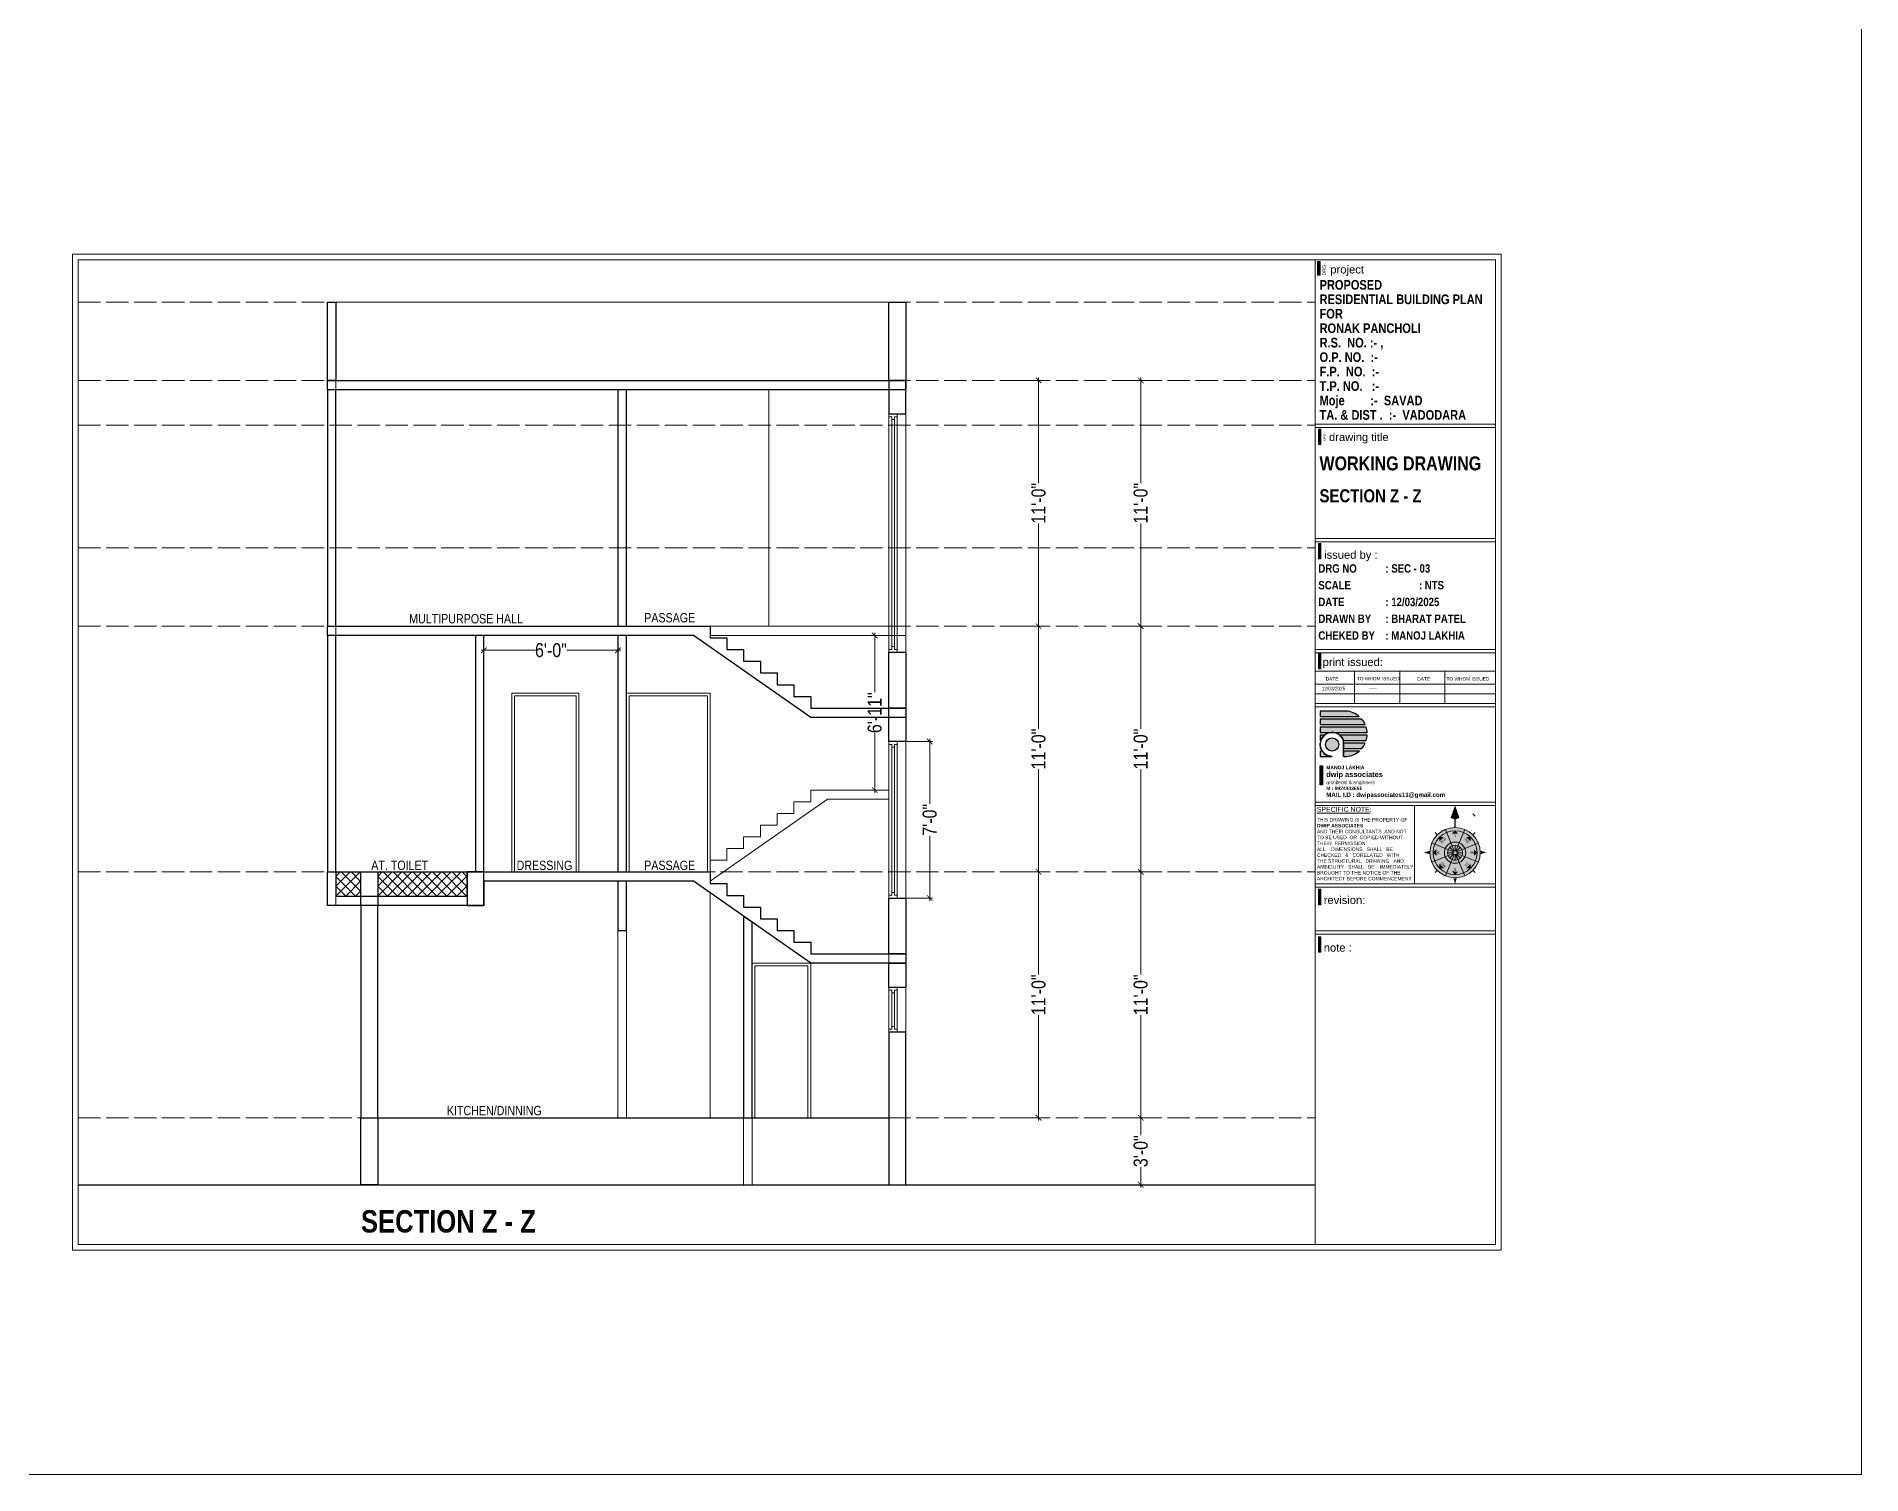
# Model space of a CAD drawing. Header units: millimetres. Extents: x 56222 to 3066687, y -650199 to -121287.
# Drawn here: x 153890 to 154870, y -176352 to -175580 of the extents above; entities that cross this region are included whole.
import ezdxf
from ezdxf.enums import TextEntityAlignment as Align

# ---------------------------------------------------------------- set-up
doc = ezdxf.new("R2010")
doc.units = ezdxf.units.MM
doc.header["$MEASUREMENT"] = 0
doc.header["$PDMODE"] = 35
doc.linetypes.add('ACAD_ISO02W100', pattern=[15, 12, -3])
doc.layers.get('Defpoints').update_dxf_attribs({"color": 220})
for name, color, linetype, lineweight in [('@~LEVEL GRID LINE', 43, 'ACAD_ISO02W100', 9), ('plot boundary', 26, 'Continuous', 30), ('SECTION', 7, 'Continuous', 9), ('SECTION ( DIM )', 250, 'Continuous', 18), ('SECTION ( D~W~RaiL )', 250, 'Continuous', 18), ('SECTION ( HATCH  )', 252, 'Continuous', 9), ('SECTION ( PLine )', 251, 'Continuous', 30), ('SECTION ( SLAB PLine )', 104, 'Continuous', 30), ('STAIRCASE', 45, 'Continuous', 25), ('X_SHEET', 7, 'Continuous', 9)]:
    doc.layers.add(name, color=color, linetype=linetype, lineweight=lineweight)
doc.layers.add('SECTION ( Text )', color=250, linetype='Continuous')
doc.styles.add("AR_0'-0", font='arial.ttf')
doc.styles.add('AR_6', font='arial.ttf', dxfattribs={"height": 6})
doc.styles.add("Cn_BT_0'-0", font='swissc.ttf')
doc.styles.add('Cn_BT_7½', font='swissc.ttf', dxfattribs={"height": 7.5})
doc.styles.add('DUTCH801', font='dutcheb.ttf', dxfattribs={"height": 6.5})
doc.styles.add('KATHA', font='swissc.ttf')
doc.styles.get("Standard").update_dxf_attribs({"font": 'arial.ttf', "height": 6})
doc.dimstyles.new('Cn_BT_7½', dxfattribs={"dimtxt": 9, "dimasz": 3, "dimexe": 1.5, "dimexo": 0, "dimgap": 0.09, "dimtad": 0, "dimdec": 3, "dimzin": 3, "dimdsep": 46, "dimlunit": 4, "dimtxsty": 'Cn_BT_7½', "dimblk": 'ARCHTICK', "dimcen": 0.09, "dimdle": 1.5, "dimclrd": 251, "dimclre": 251, "dimclrt": 14, "dimadec": 0, "dimazin": 0, "dimtfac": 0.75, "dimtdec": 3, "dimtofl": 0, "dimtmove": 0, "dimatfit": 3, "dimfxl": 0, "dimtolj": 1, "dimtzin": 0, "dimlwd": 15, "dimlwe": 15, "dimarcsym": 0})

# ---------------------------------------------------------------- blocks, each defined once
blk = doc.blocks.new('_ArchTick')
at = {"color": 0, "linetype": 'ByBlock', "const_width": 0.15}
blk.add_lwpolyline([(-0.5, -0.5), (0.5, 0.5)], dxfattribs=at)
blk = doc.blocks.new('*D245')
at = {"layer": 'Defpoints', "color": 0, "transparency": 16777216}
for p in [(154340.56, -175901.78), (154348.19, -175901.78), (154348.19, -175984.78)]:
    blk.add_point(p, dxfattribs=at)
at = {"layer": 'SECTION ( DIM )', "color": 251, "lineweight": 15, "transparency": 16777216}
for p, q in [((154348.19, -175901.78), (154339.06, -175901.78)), ((154340.56, -175900.28), (154340.56, -175932.28)), ((154340.56, -175986.28), (154340.56, -175954.28)), ((154348.19, -175984.78), (154339.06, -175984.78))]:
    blk.add_line(p, q, dxfattribs=at)
at = {"layer": 'SECTION ( DIM )', "color": 251, "lineweight": 15, "transparency": 16777216, "xscale": 3, "yscale": 3, "zscale": 3}
for p, rotation in [((154340.56, -175901.78), 90), ((154340.56, -175984.78), 270)]:
    blk.add_blockref('_ArchTick', p, dxfattribs=dict(at, rotation=rotation))
at = {"layer": 'SECTION ( DIM )', "color": 14, "transparency": 16777216, "insert": (154340.56, -175943.28), "char_height": 7.5, "attachment_point": 5, "rotation": 90, "style": 'Cn_BT_7½'}
blk.add_mtext('\\A1;6\'-11"', dxfattribs=at)
blk = doc.blocks.new('*D244')
at = {"layer": 'Defpoints', "color": 0, "transparency": 16777216}
for p in [(154419.82, -176028.78), (154428.55, -176028.78), (154419.82, -176160.78)]:
    blk.add_point(p, dxfattribs=at)
at = {"layer": 'SECTION ( DIM )', "color": 251, "lineweight": 15, "transparency": 16777216}
for p, q in [((154419.82, -176028.78), (154430.05, -176028.78)), ((154428.55, -176027.28), (154428.55, -176083.92)), ((154428.55, -176162.28), (154428.55, -176105.64)), ((154419.82, -176160.78), (154430.05, -176160.78))]:
    blk.add_line(p, q, dxfattribs=at)
at = {"layer": 'SECTION ( DIM )', "color": 251, "lineweight": 15, "transparency": 16777216, "xscale": 3, "yscale": 3, "zscale": 3}
for p, rotation in [((154428.55, -176028.78), 90), ((154428.55, -176160.78), 270)]:
    blk.add_blockref('_ArchTick', p, dxfattribs=dict(at, rotation=rotation))
at = {"layer": 'SECTION ( DIM )', "color": 14, "transparency": 16777216, "insert": (154428.55, -176094.78), "char_height": 7.5, "attachment_point": 5, "rotation": 90, "style": 'Cn_BT_7½'}
blk.add_mtext('\\A1;11\'-0"', dxfattribs=at)
blk = doc.blocks.new('*D243')
at = {"layer": 'Defpoints', "color": 0, "transparency": 16777216}
for p in [(154411.75, -175896.78), (154428.55, -175896.78), (154419.82, -176028.78)]:
    blk.add_point(p, dxfattribs=at)
at = {"layer": 'SECTION ( DIM )', "color": 251, "lineweight": 15, "transparency": 16777216}
for p, q in [((154411.75, -175896.78), (154430.05, -175896.78)), ((154428.55, -175895.28), (154428.55, -175951.92)), ((154428.55, -176030.28), (154428.55, -175973.64)), ((154419.82, -176028.78), (154430.05, -176028.78))]:
    blk.add_line(p, q, dxfattribs=at)
at = {"layer": 'SECTION ( DIM )', "color": 251, "lineweight": 15, "transparency": 16777216, "xscale": 3, "yscale": 3, "zscale": 3}
for p, rotation in [((154428.55, -175896.78), 90), ((154428.55, -176028.78), 270)]:
    blk.add_blockref('_ArchTick', p, dxfattribs=dict(at, rotation=rotation))
at = {"layer": 'SECTION ( DIM )', "color": 14, "transparency": 16777216, "insert": (154428.55, -175962.78), "char_height": 7.5, "attachment_point": 5, "rotation": 90, "style": 'Cn_BT_7½'}
blk.add_mtext('\\A1;11\'-0"', dxfattribs=at)
blk = doc.blocks.new('*D242')
at = {"layer": 'Defpoints', "color": 0, "transparency": 16777216}
for p in [(154415.11, -175764.78), (154428.55, -175764.78), (154411.75, -175896.78)]:
    blk.add_point(p, dxfattribs=at)
at = {"layer": 'SECTION ( DIM )', "color": 251, "lineweight": 15, "transparency": 16777216}
for p, q in [((154415.11, -175764.78), (154430.05, -175764.78)), ((154428.55, -175763.28), (154428.55, -175819.92)), ((154428.55, -175898.28), (154428.55, -175841.64)), ((154411.75, -175896.78), (154430.05, -175896.78))]:
    blk.add_line(p, q, dxfattribs=at)
at = {"layer": 'SECTION ( DIM )', "color": 251, "lineweight": 15, "transparency": 16777216, "xscale": 3, "yscale": 3, "zscale": 3}
for p, rotation in [((154428.55, -175764.78), 90), ((154428.55, -175896.78), 270)]:
    blk.add_blockref('_ArchTick', p, dxfattribs=dict(at, rotation=rotation))
at = {"layer": 'SECTION ( DIM )', "color": 14, "transparency": 16777216, "insert": (154428.55, -175830.78), "char_height": 7.5, "attachment_point": 5, "rotation": 90, "style": 'Cn_BT_7½'}
blk.add_mtext('\\A1;11\'-0"', dxfattribs=at)
blk = doc.blocks.new('*D235')
at = {"layer": 'Defpoints', "color": 0, "transparency": 16777216}
for p in [(154473.2, -176028.78), (154473.2, -176160.78), (154483.42, -176160.78)]:
    blk.add_point(p, dxfattribs=at)
at = {"layer": 'SECTION ( DIM )', "color": 251, "lineweight": 15, "transparency": 16777216}
for p, q in [((154473.2, -176028.78), (154484.92, -176028.78)), ((154483.42, -176027.28), (154483.42, -176083.92)), ((154483.42, -176162.28), (154483.42, -176105.64)), ((154473.2, -176160.78), (154484.92, -176160.78))]:
    blk.add_line(p, q, dxfattribs=at)
at = {"layer": 'SECTION ( DIM )', "color": 251, "lineweight": 15, "transparency": 16777216, "xscale": 3, "yscale": 3, "zscale": 3}
for p, rotation in [((154483.42, -176028.78), 90), ((154483.42, -176160.78), 270)]:
    blk.add_blockref('_ArchTick', p, dxfattribs=dict(at, rotation=rotation))
at = {"layer": 'SECTION ( DIM )', "color": 14, "transparency": 16777216, "insert": (154483.42, -176094.78), "char_height": 7.5, "attachment_point": 5, "rotation": 90, "style": 'Cn_BT_7½'}
blk.add_mtext('\\A1;11\'-0"', dxfattribs=at)
blk = doc.blocks.new('*D234')
at = {"layer": 'Defpoints', "color": 0, "transparency": 16777216}
for p in [(154473.2, -176160.78), (154473.2, -176196.78), (154483.42, -176196.78)]:
    blk.add_point(p, dxfattribs=at)
at = {"layer": 'SECTION', "color": 251, "lineweight": 15, "transparency": 16777216}
for p, q in [((154483.42, -176159.28), (154483.42, -176170.23)), ((154473.2, -176160.78), (154484.92, -176160.78)), ((154483.42, -176198.28), (154483.42, -176187.33)), ((154473.2, -176196.78), (154484.92, -176196.78))]:
    blk.add_line(p, q, dxfattribs=at)
at = {"layer": 'SECTION', "color": 251, "lineweight": 15, "transparency": 16777216, "xscale": 3, "yscale": 3, "zscale": 3}
for p, rotation in [((154483.42, -176160.78), 90), ((154483.42, -176196.78), 270)]:
    blk.add_blockref('_ArchTick', p, dxfattribs=dict(at, rotation=rotation))
at = {"layer": 'SECTION', "color": 14, "transparency": 16777216, "insert": (154483.42, -176178.78), "char_height": 7.5, "attachment_point": 5, "rotation": 90, "style": 'Cn_BT_7½'}
blk.add_mtext('\\A1;3\'-0"', dxfattribs=at)
blk = doc.blocks.new('*D233')
at = {"layer": 'Defpoints', "color": 0, "transparency": 16777216}
for p in [(154473.2, -175896.78), (154483.42, -175896.78), (154473.2, -176028.78)]:
    blk.add_point(p, dxfattribs=at)
at = {"layer": 'SECTION ( DIM )', "color": 251, "lineweight": 15, "transparency": 16777216}
for p, q in [((154473.2, -175896.78), (154484.92, -175896.78)), ((154483.42, -175895.28), (154483.42, -175951.92)), ((154483.42, -176030.28), (154483.42, -175973.64)), ((154473.2, -176028.78), (154484.92, -176028.78))]:
    blk.add_line(p, q, dxfattribs=at)
at = {"layer": 'SECTION ( DIM )', "color": 251, "lineweight": 15, "transparency": 16777216, "xscale": 3, "yscale": 3, "zscale": 3}
for p, rotation in [((154483.42, -175896.78), 90), ((154483.42, -176028.78), 270)]:
    blk.add_blockref('_ArchTick', p, dxfattribs=dict(at, rotation=rotation))
at = {"layer": 'SECTION ( DIM )', "color": 14, "transparency": 16777216, "insert": (154483.42, -175962.78), "char_height": 7.5, "attachment_point": 5, "rotation": 90, "style": 'Cn_BT_7½'}
blk.add_mtext('\\A1;11\'-0"', dxfattribs=at)
blk = doc.blocks.new('*D232')
at = {"layer": 'Defpoints', "color": 0, "transparency": 16777216}
for p in [(154473.2, -175764.78), (154483.42, -175764.78), (154473.2, -175896.78)]:
    blk.add_point(p, dxfattribs=at)
at = {"layer": 'SECTION ( DIM )', "color": 251, "lineweight": 15, "transparency": 16777216}
for p, q in [((154473.2, -175764.78), (154484.92, -175764.78)), ((154483.42, -175763.28), (154483.42, -175819.92)), ((154483.42, -175898.28), (154483.42, -175841.64)), ((154473.2, -175896.78), (154484.92, -175896.78))]:
    blk.add_line(p, q, dxfattribs=at)
at = {"layer": 'SECTION ( DIM )', "color": 251, "lineweight": 15, "transparency": 16777216, "xscale": 3, "yscale": 3, "zscale": 3}
for p, rotation in [((154483.42, -175764.78), 90), ((154483.42, -175896.78), 270)]:
    blk.add_blockref('_ArchTick', p, dxfattribs=dict(at, rotation=rotation))
at = {"layer": 'SECTION ( DIM )', "color": 14, "transparency": 16777216, "insert": (154483.42, -175830.78), "char_height": 7.5, "attachment_point": 5, "rotation": 90, "style": 'Cn_BT_7½'}
blk.add_mtext('\\A1;11\'-0"', dxfattribs=at)
blk = doc.blocks.new('NORTH')
h = blk.add_hatch(color=9)
h.set_gradient(color1=(201, 201, 201), color2=(237, 237, 237), one_color=1, tint=0.93, name='SPHERICAL')
edge = h.paths.add_edge_path()
edge.add_arc((329168.4, -156620.1), 24.1, 0, 360)
at = {"layer": 'X_SHEET'}
for color, points in [(224, [(329168.4, -156574.8), (329168.4, -156588.4), (329164.1, -156586.7)]), (230, [(329172.6, -156586.7), (329168.4, -156588.4), (329168.4, -156574.8)]), (47, [(329153.4, -156609.4), (329153.4, -156605.1), (329157.7, -156605.1)]), (47, [(329165.3, -156602), (329168.4, -156598.9), (329171.4, -156602)]), (47, [(329179, -156605.1), (329183.3, -156605.1), (329183.3, -156609.4)]), (224, [(329143.4, -156619.9), (329144.3, -156618.2), (329138.4, -156619.9)]), (230, [(329144.3, -156621.6), (329143.4, -156619.9), (329138.4, -156619.9)]), (47, [(329147.2, -156620), (329150.3, -156617), (329150.3, -156623.1)]), (47, [(329186.5, -156623.1), (329186.5, -156617), (329189.5, -156620.1)]), (224, [(329193.3, -156619.9), (329192.5, -156618.2), (329198.4, -156619.9)]), (230, [(329192.5, -156621.6), (329193.3, -156619.9), (329198.4, -156619.9)]), (47, [(329153.4, -156635), (329153.4, -156630.7), (329157.7, -156635)]), (47, [(329171.4, -156638.2), (329165.3, -156638.1), (329168.3, -156641.2)]), (47, [(329179, -156635), (329183.3, -156630.7), (329183.3, -156635)]), (230, [(329166.7, -156644.1), (329168.4, -156645), (329168.4, -156650.1)]), (224, [(329168.4, -156645), (329170.1, -156644.1), (329168.4, -156650.1)])]:
    blk.add_hatch(color=color, dxfattribs=at).paths.add_polyline_path(points)
at = {"color": 254, "lineweight": 5}
for p, q in [((329185.4, -156582.8), (329187.6, -156585)), ((329166.5, -156620.1), (329161.2, -156620.1)), ((329167, -156618.7), (329163.3, -156615)), ((329167, -156621.4), (329163.3, -156625.1)), ((329168.4, -156618.2), (329168.4, -156612.9)), ((329168.4, -156621.9), (329168.4, -156627.2)), ((329169.7, -156618.7), (329173.4, -156615)), ((329169.7, -156621.4), (329173.4, -156625.1)), ((329170.2, -156620.1), (329175.5, -156620.1))]:
    blk.add_line(p, q, dxfattribs=at)
at = {"color": 250, "lineweight": 9}
for p, q in [((329151.3, -156603), (329149.2, -156600.9)), ((329167.6, -156618.3), (329159.1, -156597.8)), ((329169.1, -156618.3), (329177.6, -156597.8)), ((329185.4, -156603), (329187.6, -156600.9)), ((329146.1, -156610.8), (329166.6, -156619.3)), ((329146.1, -156629.3), (329166.6, -156620.8)), ((329159.1, -156642.4), (329167.6, -156621.8)), ((329177.6, -156642.4), (329169.1, -156621.8)), ((329170.1, -156619.3), (329190.7, -156610.8)), ((329170.1, -156620.8), (329190.7, -156629.3)), ((329151.3, -156637.1), (329149.2, -156639.2)), ((329185.4, -156637.1), (329187.6, -156639.2))]:
    blk.add_line(p, q, dxfattribs=at)
at = {"color": 1}
blk.add_line((329171.1, -156626.7), (329169.1, -156621.8), dxfattribs=at)
at = {"lineweight": 9}
for radius in [24.1, 21.1, 10.2, 7.18, 1.88]:
    blk.add_circle((329168.4, -156620.1), radius, dxfattribs=at)
at = {"layer": 'X_SHEET', "color": 29, "linetype": 'Continuous', "lineweight": 25}
blk.add_line((329168.4, -156595.9), (329168.4, -156588.4), dxfattribs=at)
at = {"layer": 'X_SHEET', "color": 26, "linetype": 'ByBlock', "lineweight": -2, "style": 'DUTCH801'}
for s, rotation, p in [('NW', 44.9141, (329156.2, -156607.4)), ('N', 359.9141, (329168.3, -156602.4)), ('S', 359.9141, (329168.4, -156634.9)), ('SE', 44.9141, (329178.9, -156630.5))]:
    blk.add_text(s, height=2.7, rotation=rotation, dxfattribs=at).set_placement(p, align=Align.TOP_CENTER)
for s, rotation, p in [('NE', 314.9141, (329178.9, -156609.6)), ('W', 89.9141, (329153.5, -156620)), ('E', 89.9141, (329186.1, -156619.8)), ('SW', 314.9141, (329156.3, -156632.7))]:
    blk.add_text(s, height=2.7, rotation=rotation, dxfattribs=at).set_placement(p, align=Align.CENTER)
blk = doc.blocks.new('logo')
at = {"layer": 'STAIRCASE', "linetype": 'Continuous', "ltscale": 15}
h = blk.add_hatch(color=0, dxfattribs=at)
edge = h.paths.add_edge_path()
edge.add_line((52190.2, -8438.8), (52131.5, -8438.8))
edge.add_line((52131.5, -8438.8), (52131.5, -8450.8))
edge.add_line((52131.5, -8450.8), (52219.1, -8450.8))
edge.add_arc((52186.1, -8489.7), 51, 49.5898, 85.3906)
edge = h.paths.add_edge_path()
edge.add_line((52225, -8456.8), (52131.5, -8456.8))
edge.add_line((52131.5, -8456.8), (52131.5, -8468.8))
edge.add_line((52131.5, -8468.8), (52232.6, -8468.8))
edge.add_arc((52186.1, -8489.7), 51, 24.196, 40.1809)
edge = h.paths.add_edge_path()
edge.add_line((52234.8, -8474.7), (52131.5, -8474.7))
edge.add_line((52131.5, -8474.7), (52131.5, -8486.7))
edge.add_line((52131.5, -8486.7), (52237, -8486.7))
edge.add_arc((52186.1, -8489.7), 51, 3.3421, 17.076)
edge = h.paths.add_edge_path()
edge.add_line((52237, -8492.6), (52174.8, -8492.6))
edge.add_arc((52158.3, -8513.7), 26.8, 19.8001, 51.8901, ccw=False)
edge.add_line((52183.5, -8504.6), (52234.8, -8504.6))
edge.add_arc((52186.1, -8489.7), 51, 342.9464, 356.6794)
edge = h.paths.add_edge_path()
edge.add_line((52232.6, -8510.5), (52183.5, -8510.5))
edge.add_line((52183.5, -8510.5), (52183.5, -8522.5))
edge.add_line((52183.5, -8522.5), (52225.1, -8522.5))
edge.add_arc((52186.1, -8489.7), 51, 319.8472, 335.8275)
edge = h.paths.add_edge_path()
edge.add_line((52219.2, -8528.5), (52183.5, -8528.5))
edge.add_line((52183.5, -8528.5), (52183.5, -8540.5))
edge.add_line((52183.5, -8540.5), (52190.4, -8540.5))
edge.add_arc((52186.1, -8489.7), 51, 274.8693, 310.4434)
edge = h.paths.add_edge_path()
edge.add_line((52136, -8528.5), (52131.5, -8528.5))
edge.add_line((52131.5, -8528.5), (52131.5, -8540.5))
edge.add_line((52131.5, -8540.5), (52158.3, -8540.5))
edge.add_arc((52158.3, -8513.7), 26.8, 213.4982, 270, ccw=False)
edge = h.paths.add_edge_path()
edge.add_line((52131.5, -8513.7), (52131.5, -8522.5))
edge.add_line((52131.5, -8522.5), (52133, -8522.5))
edge.add_arc((52158.3, -8513.7), 26.8, 180, 199.307, ccw=False)
edge = h.paths.add_edge_path()
edge.add_line((52131.7, -8510.5), (52131.5, -8510.5))
edge.add_line((52131.5, -8510.5), (52131.5, -8513.7))
edge.add_arc((52158.3, -8513.7), 26.8, 173.2545, 180, ccw=False)
edge = h.paths.add_edge_path()
edge.add_line((52141.8, -8492.6), (52131.5, -8492.6))
edge.add_line((52131.5, -8492.6), (52131.5, -8504.6))
edge.add_line((52131.5, -8504.6), (52133.1, -8504.6))
edge.add_arc((52158.3, -8513.7), 26.8, 128.1099, 160.1999, ccw=False)
edge = h.paths.add_edge_path()
edge.add_arc((52158.3, -8513.7), 14.8, 0, 360)
at = {"layer": 'STAIRCASE', "color": 0, "linetype": 'Continuous', "ltscale": 15}
blk.add_line((52183.5, -8540.5), (52183.5, -8504.6), dxfattribs=at)
for points in [[(52190.2, -8438.8), (52131.5, -8438.8), (52131.5, -8450.8), (52219.1, -8450.8, 0.157494)], [(52225, -8456.8), (52131.5, -8456.8), (52131.5, -8468.8), (52232.6, -8468.8, 0.06986)], [(52234.8, -8474.7), (52131.5, -8474.7), (52131.5, -8486.7), (52237, -8486.7, 0.059998)], [(52141.8, -8492.6), (52131.5, -8492.6), (52131.5, -8504.6), (52133.1, -8504.6, -0.140942)], [(52131.7, -8510.5), (52131.5, -8510.5), (52131.5, -8513.7, -0.029441)], [(52237, -8492.6), (52174.8, -8492.6, -0.140942), (52183.5, -8504.6), (52234.8, -8504.6, 0.059993)], [(52232.6, -8510.5), (52183.5, -8510.5), (52183.5, -8522.5), (52225.1, -8522.5, 0.069841)], [(52131.5, -8513.7), (52131.5, -8522.5), (52133, -8522.5, -0.084443)], [(52136, -8528.5), (52131.5, -8528.5), (52131.5, -8540.5), (52158.3, -8540.5, -0.251655)], [(52219.2, -8528.5), (52183.5, -8528.5), (52183.5, -8540.5), (52190.4, -8540.5, 0.15648)]]:
    blk.add_lwpolyline(points, format="xyb", close=True, dxfattribs=at)
blk.add_circle((52158.3, -8513.7), 14.8, dxfattribs=at)
blk.add_arc((52158.3, -8513.7), 26.8, 19.8001, 270, dxfattribs=at)
blk = doc.blocks.new('*D224')
at = {"layer": 'Defpoints', "color": 0, "transparency": 16777216}
for p in [(154130.69, -175901.78), (154202.69, -175901.78), (154130.69, -175909.72)]:
    blk.add_point(p, dxfattribs=at)
at = {"layer": 'SECTION', "color": 251, "lineweight": 15, "transparency": 16777216}
for p, q in [((154130.69, -175901.78), (154130.69, -175911.22)), ((154202.69, -175901.78), (154202.69, -175911.22)), ((154129.19, -175909.72), (154158.17, -175909.72)), ((154204.19, -175909.72), (154175.21, -175909.72))]:
    blk.add_line(p, q, dxfattribs=at)
at = {"layer": 'SECTION', "color": 251, "lineweight": 15, "transparency": 16777216, "xscale": 3, "yscale": 3, "zscale": 3, "rotation": 180}
blk.add_blockref('_ArchTick', (154130.69, -175909.72), dxfattribs=at)
at = {"layer": 'SECTION', "color": 251, "lineweight": 15, "transparency": 16777216, "xscale": 3, "yscale": 3, "zscale": 3}
blk.add_blockref('_ArchTick', (154202.69, -175909.72), dxfattribs=at)
at = {"layer": 'SECTION', "color": 14, "transparency": 16777216, "insert": (154166.69, -175909.72), "char_height": 7.5, "attachment_point": 5, "style": 'Cn_BT_7½'}
blk.add_mtext('\\A1;6\'-0"', dxfattribs=at)
blk = doc.blocks.new('*D215')
at = {"layer": 'Defpoints', "color": 0, "transparency": 16777216}
for p in [(154357.19, -175958.78), (154357.19, -176042.78), (154370.09, -176042.78)]:
    blk.add_point(p, dxfattribs=at)
at = {"layer": 'SECTION', "color": 251, "lineweight": 15, "transparency": 16777216}
for p, q in [((154357.19, -175958.78), (154371.59, -175958.78)), ((154370.09, -175957.28), (154370.09, -175992.26)), ((154370.09, -176044.28), (154370.09, -176009.31)), ((154357.19, -176042.78), (154371.59, -176042.78))]:
    blk.add_line(p, q, dxfattribs=at)
at = {"layer": 'SECTION', "color": 251, "lineweight": 15, "transparency": 16777216, "xscale": 3, "yscale": 3, "zscale": 3}
for p, rotation in [((154370.09, -175958.78), 90), ((154370.09, -176042.78), 270)]:
    blk.add_blockref('_ArchTick', p, dxfattribs=dict(at, rotation=rotation))
at = {"layer": 'SECTION', "color": 14, "transparency": 16777216, "insert": (154370.09, -176000.78), "char_height": 7.5, "attachment_point": 5, "rotation": 90, "style": 'Cn_BT_7½'}
blk.add_mtext('\\A1;7\'-0"', dxfattribs=at)

msp = doc.modelspace()

# ---------------------------------------------------------------- hatches: boundary and pattern name
at = {"layer": 'SECTION ( HATCH  )'}
h = msp.add_hatch(dxfattribs=at)
h.set_pattern_fill('ANSI37', color=6, scale=30, style=0)
h.set_pattern_definition([(45, (154051.188, -176041.7825), (-2.65165, 2.65165), []), (135, (154051.188, -176041.7825), (-2.65165, -2.65165), [])])
h.paths.add_polyline_path([(154051.1882, -176041.7825), (154064.6882, -176041.7825), (154064.6882, -176028.7825), (154051.1882, -176028.7825)])
h = msp.add_hatch(dxfattribs=at)
h.set_pattern_fill('ANSI37', color=6, scale=30, style=0)
h.set_pattern_definition([(45, (154073.688, -176041.7825), (-2.65165, 2.65165), []), (135, (154073.688, -176041.7825), (-2.65165, -2.65165), [])])
h.paths.add_polyline_path([(154073.6882, -176041.7825), (154121.6882, -176041.7825), (154121.6882, -176028.7825), (154073.6882, -176028.7825)])
at = {"layer": 'STAIRCASE', "linetype": 'Continuous', "ltscale": 15}
msp.add_hatch(color=251, dxfattribs=at).paths.add_polyline_path([(154579.7105, -175971.7407), (154581.1112, -175971.7407), (154581.1112, -175981.9844), (154579.7105, -175981.9844)])
at = {"layer": 'X_SHEET', "ltscale": 0.25}
h = msp.add_hatch(color=0, dxfattribs=at)
h.dxf.hatch_style = 1
h.paths.add_polyline_path([(154580.2215, -175790.9051), (154578.9176, -175790.9051), (154578.9176, -175799.2921), (154580.2215, -175799.2921)])
h = msp.add_hatch(color=0, dxfattribs=at)
h.dxf.hatch_style = 1
h.paths.add_polyline_path([(154580.2216, -175852.3075), (154578.9176, -175852.3075), (154578.9176, -175860.6945), (154580.2216, -175860.6945)])
h = msp.add_hatch(color=0, dxfattribs=at)
h.dxf.hatch_style = 1
h.paths.add_polyline_path([(154580.2188, -175911.296), (154578.9148, -175911.296), (154578.9148, -175919.683), (154580.2188, -175919.683)])
h = msp.add_hatch(color=0, dxfattribs=at)
h.dxf.hatch_style = 1
h.paths.add_polyline_path([(154580.2216, -176038.0187), (154578.9176, -176038.0187), (154578.9176, -176046.4057), (154580.2216, -176046.4057)])
h = msp.add_hatch(color=0, dxfattribs=at)
h.dxf.hatch_style = 1
h.paths.add_polyline_path([(154580.2215, -176063.5544), (154578.9175, -176063.5544), (154578.9175, -176071.9414), (154580.2215, -176071.9414)])

# ---------------------------------------------------------------- linework, layer by layer
at = {"layer": '@~LEVEL GRID LINE'}
for p, q in [((153912.834, -175722.7825), (154577.0092, -175722.7825)), ((153912.834, -175722.7825), (154577.0092, -175722.7825)), ((153912.834, -175764.7825), (154577.0092, -175764.7825)), ((153912.834, -175764.7825), (154577.0092, -175764.7825)), ((153912.834, -175788.7825), (154577.0092, -175788.7825)), ((153912.834, -175854.7825), (154577.0092, -175854.7825)), ((153912.834, -175896.7825), (154577.0092, -175896.7825)), ((153912.834, -175896.7825), (154577.0092, -175896.7825)), ((153912.834, -176028.7825), (154577.0092, -176028.7825)), ((153912.834, -176028.7825), (154577.0092, -176028.7825)), ((153912.834, -176160.7825), (154577.0092, -176160.7825)), ((153912.834, -176160.7825), (154577.0092, -176160.7825))]:
    msp.add_line(p, q, dxfattribs=at)
at = {"layer": 'plot boundary', "color": 251, "ltscale": 0.25}
msp.add_lwpolyline([(154579.7105, -175971.7407), (154581.1112, -175971.7407), (154581.1112, -175981.9844), (154579.7105, -175981.9844)], close=True, dxfattribs=at)
at = {"layer": 'SECTION'}
for p, q in [((154046.6882, -176046.7825), (154046.6882, -175722.7825)), ((154046.6882, -175722.7825), (154357.1882, -175722.7825)), ((154051.1882, -176046.7825), (154051.1882, -175722.7825)), ((154348.1882, -176196.7825), (154348.1882, -175722.7825)), ((154357.1882, -176196.7825), (154357.1882, -175722.7825)), ((154202.6882, -175896.7825), (154202.6882, -175769.7825)), ((154207.1882, -175896.7825), (154207.1882, -175769.7825)), ((154283.6882, -175896.7825), (154283.6882, -175769.7825)), ((154357.1882, -175782.7825), (154348.1882, -175782.7825)), ((154126.1882, -176028.7825), (154126.1882, -175901.7825)), ((154130.6882, -176028.7825), (154130.6882, -175901.7825)), ((154202.6882, -176028.7825), (154202.6882, -175901.7825)), ((154207.1882, -176028.7825), (154207.1882, -175901.7825)), ((154357.1882, -175896.7825), (154283.6882, -175896.7825)), ((154357.1882, -175901.7825), (154283.6882, -175901.7825)), ((154357.1882, -175910.7825), (154348.1882, -175910.7825)), ((154348.1882, -175910.7825), (154357.1882, -175910.7825)), ((154121.6882, -176028.7825), (154121.6882, -176046.7825)), ((154130.6882, -176028.7825), (154130.6882, -176046.7825)), ((154202.6882, -176160.7825), (154202.6882, -176033.7825)), ((154207.1882, -176160.7825), (154207.1882, -176033.7825)), ((154252.1882, -176160.7825), (154252.1882, -176040.0683)), ((154073.6882, -176046.7825), (154046.6882, -176046.7825)), ((154046.6882, -176046.7825), (154130.6882, -176046.7825)), ((154064.6882, -176196.7825), (154064.6882, -176046.7825)), ((154073.6882, -176196.7825), (154073.6882, -176046.7825)), ((154357.1882, -176042.7825), (154348.1882, -176042.7825)), ((154270.1882, -176196.7825), (154270.1882, -176052.6397)), ((154274.6882, -176196.7825), (154274.6882, -176055.7825)), ((154348.1882, -176090.7825), (154357.1882, -176090.7825)), ((154348.1882, -176114.7825), (154357.1882, -176114.7825)), ((153912.834, -176196.7825), (154577.0092, -176196.7825))]:
    msp.add_line(p, q, dxfattribs=at)
msp.add_lwpolyline([(151738.1305, -174807.8014), (154870.4708, -174807.8014), (154870.4708, -176352.3903), (151738.1305, -176352.3903)], close=True, dxfattribs=at)
for points in [[(154252.1882, -175896.7825), (154357.1882, -175896.7825), (154357.1882, -175901.7825), (154252.1882, -175901.7825)], [(154306.1882, -176160.7825), (154306.1882, -176077.7825), (154274.6882, -176077.7825), (154274.6882, -176160.7825)], [(154304.6882, -176160.7825), (154304.6882, -176079.2825), (154276.1882, -176079.2825), (154276.1882, -176160.7825)]]:
    msp.add_lwpolyline(points, dxfattribs=at)
at = {"layer": 'SECTION', "color": 0}
for points in [[(154252.1882, -176028.7825), (154252.1882, -176022.4968), (154261.1882, -176022.4968), (154261.1882, -176016.2111), (154270.1882, -176016.2111), (154270.1882, -176009.9254), (154279.1882, -176009.9254), (154279.1882, -176003.6397), (154288.1882, -176003.6397), (154288.1882, -175997.354), (154297.1882, -175997.354), (154297.1882, -175991.0683), (154306.1882, -175991.0683), (154306.1882, -175984.7825), (154348.1882, -175984.7825)], [(154348.1882, -175989.7825), (154315.1882, -175989.7825), (154252.1882, -176033.7825)]]:
    msp.add_lwpolyline(points, dxfattribs=at)
at = {"layer": 'SECTION ( D~W~RaiL )'}
for points in [[(154348.1882, -175910.7825), (154348.1882, -175909.2825), (154349.6882, -175909.2825), (154349.6882, -175907.7825), (154351.1882, -175907.7825), (154351.1882, -175785.7825), (154349.6882, -175785.7825), (154349.6882, -175784.2825), (154348.1882, -175784.2825), (154348.1882, -175782.7825), (154352.6882, -175782.7825), (154352.6882, -175784.2825), (154351.1882, -175784.2825), (154351.1882, -175785.7825), (154349.6882, -175785.7825), (154349.6882, -175907.7825), (154351.1882, -175907.7825), (154351.1882, -175909.2825), (154352.6882, -175909.2825), (154352.6882, -175910.7825), (154348.1882, -175910.7825), (154348.1882, -175782.7825), (154352.6882, -175782.7825), (154352.6882, -175910.7825)], [(154348.1882, -176042.7825), (154348.1882, -176041.2825), (154349.6882, -176041.2825), (154349.6882, -176039.7825), (154351.1882, -176039.7825), (154351.1882, -175961.7825), (154349.6882, -175961.7825), (154349.6882, -175960.2825), (154348.1882, -175960.2825), (154348.1882, -175958.7825), (154352.6882, -175958.7825), (154352.6882, -175960.2825), (154351.1882, -175960.2825), (154351.1882, -175961.7825), (154349.6882, -175961.7825), (154349.6882, -176039.7825), (154351.1882, -176039.7825), (154351.1882, -176041.2825), (154352.6882, -176041.2825), (154352.6882, -176042.7825), (154348.1882, -176042.7825), (154348.1882, -175958.7825), (154352.6882, -175958.7825), (154352.6882, -176042.7825)], [(154348.1882, -176114.7825), (154348.1882, -176113.2825), (154349.6882, -176113.2825), (154349.6882, -176111.7825), (154351.1882, -176111.7825), (154351.1882, -176093.7825), (154349.6882, -176093.7825), (154349.6882, -176092.2825), (154348.1882, -176092.2825), (154348.1882, -176090.7825), (154352.6882, -176090.7825), (154352.6882, -176092.2825), (154351.1882, -176092.2825), (154351.1882, -176093.7825), (154349.6882, -176093.7825), (154349.6882, -176111.7825), (154351.1882, -176111.7825), (154351.1882, -176113.2825), (154352.6882, -176113.2825), (154352.6882, -176114.7825), (154348.1882, -176114.7825), (154348.1882, -176090.7825), (154352.6882, -176090.7825), (154352.6882, -176114.7825)]]:
    msp.add_lwpolyline(points, close=True, dxfattribs=at)
for points in [[(154181.6882, -176028.7825), (154181.6882, -175932.7825), (154145.6882, -175932.7825), (154145.6882, -176028.7825)], [(154180.1882, -176028.7825), (154180.1882, -175934.2825), (154147.1882, -175934.2825), (154147.1882, -176028.7825)], [(154207.1882, -176028.7825), (154207.1882, -175932.7825), (154252.1882, -175932.7825), (154252.1882, -176028.7825)], [(154208.6882, -176028.7825), (154208.6882, -175934.2825), (154250.6882, -175934.2825), (154250.6882, -176028.7825)]]:
    msp.add_lwpolyline(points, dxfattribs=at)
at = {"layer": 'SECTION ( HATCH  )'}
for points in [[(154051.1882, -176041.7825), (154064.6882, -176041.7825), (154064.6882, -176028.7825), (154051.1882, -176028.7825)], [(154073.6882, -176041.7825), (154121.6882, -176041.7825), (154121.6882, -176028.7825), (154073.6882, -176028.7825)]]:
    msp.add_lwpolyline(points, close=True, dxfattribs=at)
at = {"layer": 'SECTION ( PLine )'}
for points in [[(154051.1882, -175764.7825), (154046.6882, -175764.7825), (154046.6882, -175722.7825), (154051.1882, -175722.7825)], [(154357.1882, -175764.7825), (154348.1882, -175764.7825), (154348.1882, -175722.7825), (154357.1882, -175722.7825)], [(154046.6882, -175896.7825), (154051.1882, -175896.7825), (154051.1882, -175769.7825), (154046.6882, -175769.7825)], [(154202.6882, -175896.7825), (154207.1882, -175896.7825), (154207.1882, -175769.7825), (154202.6882, -175769.7825)], [(154046.6882, -176028.7825), (154051.1882, -176028.7825), (154051.1882, -175901.7825), (154046.6882, -175901.7825)], [(154126.1882, -176028.7825), (154130.6882, -176028.7825), (154130.6882, -175901.7825), (154126.1882, -175901.7825)], [(154202.6882, -176028.7825), (154207.1882, -176028.7825), (154207.1882, -175901.7825), (154202.6882, -175901.7825)], [(154357.1882, -175940.7825), (154348.1882, -175940.7825), (154348.1882, -175910.7825), (154357.1882, -175910.7825)], [(154202.6882, -176060.2825), (154207.1882, -176060.2825), (154207.1882, -176033.7825), (154202.6882, -176033.7825)], [(154064.6882, -176160.7825), (154073.6882, -176160.7825), (154073.6882, -176046.7825), (154064.6882, -176046.7825)], [(154357.1882, -176072.7825), (154348.1882, -176072.7825), (154348.1882, -176042.7825), (154357.1882, -176042.7825)], [(154270.1882, -176160.7825), (154274.6882, -176160.7825), (154274.6882, -176055.7825), (154270.1882, -176052.6397)], [(154348.1882, -176196.7825), (154357.1882, -176196.7825), (154357.1882, -176114.7825), (154348.1882, -176114.7825)], [(154064.6882, -176160.7825), (154073.6882, -176160.7825), (154073.6882, -176196.7825), (154064.6882, -176196.7825)]]:
    msp.add_lwpolyline(points, close=True, dxfattribs=at)
for points in [[(154046.6882, -176028.7825), (154130.6882, -176028.7825)], [(154064.6882, -176160.7825), (154348.1882, -176160.7825)], [(153912.834, -176196.7825), (154577.0092, -176196.7825)], [(153912.834, -176196.7825), (154577.0092, -176196.7825)]]:
    msp.add_lwpolyline(points, dxfattribs=at)
at = {"layer": 'SECTION ( SLAB PLine )', "color": 1}
for points in [[(154357.1882, -175769.7825), (154046.6882, -175769.7825), (154046.6882, -175764.7825), (154357.1882, -175764.7825)], [(154348.1882, -175782.7825), (154357.1882, -175782.7825), (154357.1882, -175764.7825), (154348.1882, -175764.7825)], [(154357.1882, -175958.7825), (154348.1882, -175958.7825), (154348.1882, -175940.7825), (154357.1882, -175940.7825)], [(154073.6882, -176046.7825), (154064.6882, -176046.7825), (154064.6882, -176028.7825), (154073.6882, -176028.7825)], [(154121.6882, -176046.7825), (154130.6882, -176046.7825), (154130.6882, -176028.7825), (154121.6882, -176028.7825)], [(154348.1882, -176077.7825), (154357.1882, -176077.7825), (154357.1882, -176090.7825), (154348.1882, -176090.7825)]]:
    msp.add_lwpolyline(points, close=True, dxfattribs=at)
for points in [[(154046.6882, -175896.7825), (154252.1882, -175896.7825), (154252.1882, -175903.0683), (154261.1882, -175903.0683), (154261.1882, -175909.354), (154270.1882, -175909.354), (154270.1882, -175915.6397), (154279.1882, -175915.6397), (154279.1882, -175921.9254), (154288.1882, -175921.9254), (154288.1882, -175928.2111), (154297.1882, -175928.2111), (154297.1882, -175934.4968), (154306.1882, -175934.4968), (154306.1882, -175940.7825), (154357.1882, -175940.7825), (154357.1882, -175945.7825), (154306.1882, -175945.7825), (154243.1882, -175901.7825), (154046.6882, -175901.7825), (154046.6882, -175896.7825)], [(154130.6882, -176046.7825), (154046.6882, -176046.7825), (154046.6882, -176028.7825), (154051.1882, -176028.7825), (154051.1882, -176041.7825), (154121.6882, -176041.7825), (154121.6882, -176028.7825), (154252.1882, -176028.7825), (154252.1882, -176035.0683), (154261.1882, -176035.0683), (154261.1882, -176041.354), (154270.1882, -176041.354), (154270.1882, -176047.6397), (154279.1882, -176047.6397), (154279.1882, -176053.9254), (154288.1882, -176053.9254), (154288.1882, -176060.2111), (154297.1882, -176060.2111), (154297.1882, -176066.4968), (154306.1882, -176066.4968), (154306.1882, -176072.7825), (154357.1882, -176072.7825), (154357.1882, -176077.7825), (154306.1882, -176077.7825), (154243.1882, -176033.7825), (154130.6882, -176033.7825), (154130.6882, -176046.7825)]]:
    msp.add_lwpolyline(points, dxfattribs=at)
at = {"layer": 'X_SHEET', "color": 0, "linetype": 'Continuous', "lineweight": 9}
for p, q in [((154577.0075, -175920.919), (154673.9796, -175920.919)), ((154598.2805, -175920.919), (154598.2805, -175938.3087)), ((154622.5166, -175920.919), (154622.5166, -175938.3087)), ((154646.744, -175920.919), (154646.744, -175938.3087)), ((154673.9796, -175927.9631), (154577.008, -175927.9631)), ((154673.9796, -175933.1359), (154577.0085, -175933.1359))]:
    msp.add_line(p, q, dxfattribs=at)
at = {"layer": 'X_SHEET', "linetype": 'Continuous'}
msp.add_line((154577.9677, -175997.2805), (154606.7134, -175997.2805), dxfattribs=at)
at = {"layer": 'X_SHEET'}
for points in [[(154676.9824, -176231.9398), (153909.834, -176231.9398), (153909.834, -175697.007), (154676.9824, -175697.007)], [(153912.834, -176228.9398), (154577.0092, -176228.9398), (154577.0092, -175700.007), (153912.834, -175700.007)], [(154577.0091, -175788.3013), (154673.9823, -175788.3013), (154673.9823, -175700.007), (154577.0091, -175700.007)], [(154577.0091, -175700.007), (154673.9823, -175700.007), (154673.9824, -176228.9398), (154577.0092, -176228.9398)], [(154673.9823, -175790.0981), (154577.0091, -175790.0981), (154577.0091, -175849.7186), (154673.9823, -175849.7186)], [(154577.0091, -175851.5154), (154673.9823, -175851.5154), (154673.9823, -175909.2852), (154577.0091, -175909.2852)], [(154577.0091, -175938.3087), (154673.9796, -175938.3087), (154673.9796, -175911.082), (154577.0091, -175911.082)], [(154577.0091, -175940.1055), (154673.9823, -175940.1055), (154673.9823, -175991.2766), (154577.0091, -175991.2766)], [(154630.4369, -176035.2171), (154577.0091, -176035.2171), (154577.0091, -175993.0734), (154630.4369, -175993.0734)], [(154577.0091, -176035.2171), (154673.9823, -176035.2171), (154673.9823, -175993.0734), (154577.0091, -175993.0734)], [(154577.0091, -176037.0139), (154673.9823, -176037.0139), (154673.9823, -176060.3524), (154577.0091, -176060.3524)], [(154673.9823, -176062.1492), (154577.0091, -176062.1492), (154577.0092, -176228.9398), (154673.9824, -176228.9398)]]:
    msp.add_lwpolyline(points, close=True, dxfattribs=at)
at = {"layer": 'X_SHEET', "color": 0, "ltscale": 0.25}
for points in [[(154578.3547, -175700.8678), (154579.6862, -175700.8678), (154579.6862, -175708.3633), (154578.3547, -175708.3633)], [(154578.9176, -175790.9051), (154580.2215, -175790.9051), (154580.2215, -175799.2921), (154578.9176, -175799.2921)], [(154578.9176, -175852.3075), (154580.2216, -175852.3075), (154580.2216, -175860.6945), (154578.9176, -175860.6945)], [(154578.9148, -175911.296), (154580.2188, -175911.296), (154580.2188, -175919.683), (154578.9148, -175919.683)], [(154578.9176, -176038.0187), (154580.2216, -176038.0187), (154580.2216, -176046.4057), (154578.9176, -176046.4057)], [(154578.9175, -176063.5544), (154580.2215, -176063.5544), (154580.2215, -176071.9414), (154578.9175, -176071.9414)]]:
    msp.add_lwpolyline(points, close=True, dxfattribs=at)
msp.add_solid([(154579.6862, -175708.3633), (154578.3547, -175708.3633), (154579.6862, -175700.8678), (154578.3547, -175700.8678)], dxfattribs=at)

# ---------------------------------------------------------------- block references
at = {"xscale": 0.5602052887008367, "yscale": 0.5602052887008367, "zscale": 0.5602052887008367, "rotation": 0.02728220597180475}
msp.add_blockref('NORTH', (-29791.4109, -88366.8431), dxfattribs=at)
at = {"layer": 'STAIRCASE', "color": 251, "linetype": 'Continuous', "xscale": 0.2395125656039454, "yscale": 0.2395125656039454, "zscale": 0.2395125656039454}
msp.add_blockref('logo', (142093.6563, -173921.1836), dxfattribs=at)

# ---------------------------------------------------------------- texts
at = {"layer": 'plot boundary', "color": 251, "ltscale": 0.25, "insert": (154583.0145, -175971.7407), "char_height": 2.874151, "attachment_point": 1}
msp.add_mtext('{\\fArial|b1|i0|c0|p34;\\H0.6667x;MANOJ LAKHIA\\fBankGothic Lt BT|b1|i0|c0|p34;\\P\\fBankGothic Md BT|b1|i0|c0|p34;\\H1.5x;dwip associates\\P\\fBankGothic Lt BT|b0|i0|c0|p34;\\H0.6667x;architects & engineers\\P\\fStylus BT|b1|i0|c0|p34;\\H0.9999x;M : 9924443651\\P\\H1.25x;MAIL I.D : dwipassociates11@gmail.com}', dxfattribs=at)
at = {"layer": 'SECTION ( Text )', "char_height": 5, "attachment_point": 5, "style": 'KATHA'}
for s, insert in [('MULTIPURPOSE HALL', (154121.1141, -175892.8313)), ('PASSAGE', (154230.4651, -175892.2936)), ('AT. TOILET', (154085.4791, -176025.26)), ('DRESSING', (154163.2256, -176025.26)), ('PASSAGE', (154230.4651, -176025.26)), ('KITCHEN/DINNING', (154136.295, -176156.9771))]:
    msp.add_mtext(s, dxfattribs=dict(at, insert=insert))
at = {"layer": 'X_SHEET', "color": 0, "ltscale": 0.25, "insert": (154580.977, -175708.4527), "char_height": 1.80043, "width": 7.719325, "attachment_point": 1, "rotation": 90, "style": "AR_0'-0"}
msp.add_mtext('DRG :', dxfattribs=at)
at = {"layer": 'X_SHEET', "color": 0, "ltscale": 0.25, "attachment_point": 1}
for s, insert, char_height, style in [('{\\fSwis721 Ex BT|b0|i0|c0|p34;project}', (154585.1974, -175703.0514), 4.321024, 'AR_6'), ('{\\fSwis721 Cn BT|b1|i0|c0|p34;SECTION Z - Z }', (154579.4212, -175823.2739), 7, 'KATHA')]:
    msp.add_mtext(s, dxfattribs=dict(at, insert=insert, char_height=char_height, style=style))
at = {"layer": 'X_SHEET', "color": 0, "linetype": 'Continuous', "attachment_point": 1, "style": "Cn_BT_0'-0"}
for s, insert, char_height, line_spacing_factor in [('{\\fSwis721 Cn BT|b1|i0|c0|p34;PROPOSED\\PRESIDENTIAL BUILDING PLAN\\PFOR\\P\\C5;RONAK PANCHOLI  \\C1; \\C29;\\P\\C0;R.S.  NO. :- , \\PO.P. NO.  :-      \\PF.P.  NO.  :-          \\PT.P. NO.   :-  \\PMoje ^I    :-  SAVAD\\PTA. & DIST .  :-  VADODARA}', (154579.4451, -175710.8812), 5.174567, 0.9), ('\\A1;{\\fSwis721 Cn BT|b1|i0|c0|p34;DRG NO ^I: SEC - 03 \\PSCALE ^I^I: NTS\\PDATE ^I^I: 12/03/2025\\P\\A0;DRAWN BY ^I: BHARAT PATEL\\PCHEKED BY ^I: MANOJ LAKHIA}', (154578.8114, -175863.522), 4.5, 1.2)]:
    msp.add_mtext(s, dxfattribs=dict(at, insert=insert, char_height=char_height, line_spacing_factor=line_spacing_factor))
at = {"layer": 'X_SHEET', "color": 0, "ltscale": 0.25, "insert": (154581.5273, -175797.3481), "char_height": 1.28932, "attachment_point": 1, "rotation": 90}
msp.add_mtext('DRG :', dxfattribs=at)
at = {"layer": 'X_SHEET', "color": 0, "ltscale": 0.25, "char_height": 4.297741, "attachment_point": 1}
for s, insert in [('{\\fSwis721 Ex BT|b0|i0|c0|p34;drawing title}', (154584.5297, -175793.069)), ('issued by :', (154581.8925, -175856.3012)), ('{\\fArial|b0|i0|c0|p34;print issued:}', (154581.097, -175913.8744))]:
    msp.add_mtext(s, dxfattribs=dict(at, insert=insert))
at = {"layer": 'X_SHEET', "ltscale": 0.25, "attachment_point": 1}
for s, insert, char_height, style in [('{\\fSwis721 Cn BT|b1|i0|c0|p34;WORKING DRAWING}', (154579.4212, -175805.6064), 7.5, 'KATHA'), ('{\\fSwis721 Cn BT|b1|i0|c0|p34;\\C29;SECTION Z - Z}', (154064.6882, -176210.423), 12, "Cn_BT_0'-0")]:
    msp.add_mtext(s, dxfattribs=dict(at, insert=insert, char_height=char_height, style=style))
at = {"layer": 'X_SHEET', "color": 0, "linetype": 'Continuous', "attachment_point": 1}
for s, insert, char_height in [('{\\fArial|b0|i0|c0|p34;DATE}', (154582.7351, -175924.1701), 1.838217), ('{\\fArial|b0|i0|c0|p34;TO WHOM ISSUED}', (154599.4757, -175924.0119), 1.838217), ('{\\fArial|b0|i0|c0|p34;DATE}', (154631.9033, -175924.1701), 1.838217), ('{\\fArial|b0|i0|c0|p34;TO WHOM ISSUED}', (154647.6577, -175924.1701), 1.838217), ('{\\fArial|b0|i0|c0|p34;-----}', (154606.0046, -175929.1847), 1.838217), ('THIS DRAWING IS THE PROPERTY OF \\P{\\fArial|b1|i0|c0|p34;\\C59;DWIP ASSOCIATES\\C29; \\fArial|b0|i0|c0|p34;\\P}AND THEIR CONSULTANTS  AND NOT \\PTO BE USED  OR  COPIED WITHOUT \\PTHEIR  PERMISSION.\\PALL    DIMENSIONS   SHALL   BE   \\PCHECKED   &   CORELATED   WITH   \\PTHE STRUCTURAL   DRAWING   AND   \\PAMBIGUITY   SHALL   BE    IMMEDIATELY \\PBROUGHT TO THE NOTICE OF THE \\PARCHITECT BEFORE COMMENCEMENT', (154578.0405, -175999.8028), 1.89672)]:
    msp.add_mtext(s, dxfattribs=dict(at, insert=insert, char_height=char_height))
at = {"layer": 'X_SHEET', "color": 0, "linetype": 'Continuous', "insert": (154580.6463, -175929.3429), "char_height": 1.83822, "attachment_point": 1, "style": 'KATHA'}
msp.add_mtext('12/03/2025', dxfattribs=at)
at = {"layer": 'X_SHEET', "linetype": 'Continuous', "insert": (154577.955, -175993.8212), "char_height": 2.655202, "attachment_point": 1}
msp.add_mtext('SPECIFIC NOTE:', dxfattribs=at)
at = {"layer": 'X_SHEET', "color": 29, "ltscale": 0.25, "char_height": 4.297741, "attachment_point": 1}
for s, insert in [('{\\C0;revision:}', (154581.6878, -176041.7207)), ('{\\C0;note :}', (154581.6878, -176067.2563))]:
    msp.add_mtext(s, dxfattribs=dict(at, insert=insert))

# ---------------------------------------------------------------- dimensions: what is measured, and where the dimension line sits
at = {"layer": 'SECTION'}
dim = msp.add_linear_dim(base=(154130.6882, -175909.7239), p1=(154202.6882, -175901.7825), p2=(154130.6882, -175901.7825), dimstyle='Cn_BT_7½', dxfattribs=at)
dim.commit()
dim.dimension.update_dxf_attribs({"geometry": '*D224', "text_midpoint": (154166.6882, -175909.7239)})
dim = msp.add_linear_dim(base=(154370.0868, -176042.7825), p1=(154357.1882, -175958.7825), p2=(154357.1882, -176042.7825), angle=90, dimstyle='Cn_BT_7½', dxfattribs=at)
dim.commit()
dim.dimension.update_dxf_attribs({"geometry": '*D215', "text_midpoint": (154370.0868, -176000.7825)})
at = {"layer": 'SECTION', "color": 5}
dim = msp.add_linear_dim(base=(154483.4163, -176196.7825), p1=(154473.198, -176160.7825), p2=(154473.198, -176196.7825), angle=90, dimstyle='Cn_BT_7½', override={"dimtmove": 1}, dxfattribs=at)
dim.commit()
dim.dimension.update_dxf_attribs({"geometry": '*D234', "text_midpoint": (154483.4163, -176178.7825)})
at = {"layer": 'SECTION ( DIM )'}
for base, p1, p2, picture, middle in [((154428.5532, -175764.7825), (154411.7531, -175896.7825), (154415.1131, -175764.7825), '*D242', (154428.5532, -175830.7825)), ((154428.5532, -175896.7825), (154419.8172, -176028.7825), (154411.7531, -175896.7825), '*D243', (154428.5532, -175962.7825))]:
    dim = msp.add_linear_dim(base=base, p1=p1, p2=p2, angle=90, dimstyle='Cn_BT_7½', override={"dimtmove": 1}, dxfattribs=at)
    dim.commit()
    dim.dimension.update_dxf_attribs({"geometry": picture, "text_midpoint": middle})
for base, p1, p2, picture, middle in [((154483.4163, -175764.7825), (154473.198, -175896.7825), (154473.198, -175764.7825), '*D232', (154483.4163, -175830.7825)), ((154340.5552, -175901.7825), (154348.1882, -175984.7825), (154348.1882, -175901.7825), '*D245', (154340.5552, -175943.2825)), ((154483.4163, -175896.7825), (154473.198, -176028.7825), (154473.198, -175896.7825), '*D233', (154483.4163, -175962.7825)), ((154428.5532, -176028.7825), (154419.8172, -176160.7825), (154419.8172, -176028.7825), '*D244', (154428.5532, -176094.7825)), ((154483.4163, -176160.7825), (154473.198, -176028.7825), (154473.198, -176160.7825), '*D235', (154483.4163, -176094.7825))]:
    dim = msp.add_linear_dim(base=base, p1=p1, p2=p2, angle=90, dimstyle='Cn_BT_7½', dxfattribs=at)
    dim.commit()
    dim.dimension.update_dxf_attribs({"geometry": picture, "text_midpoint": middle})

doc.saveas('drawing.dxf')
